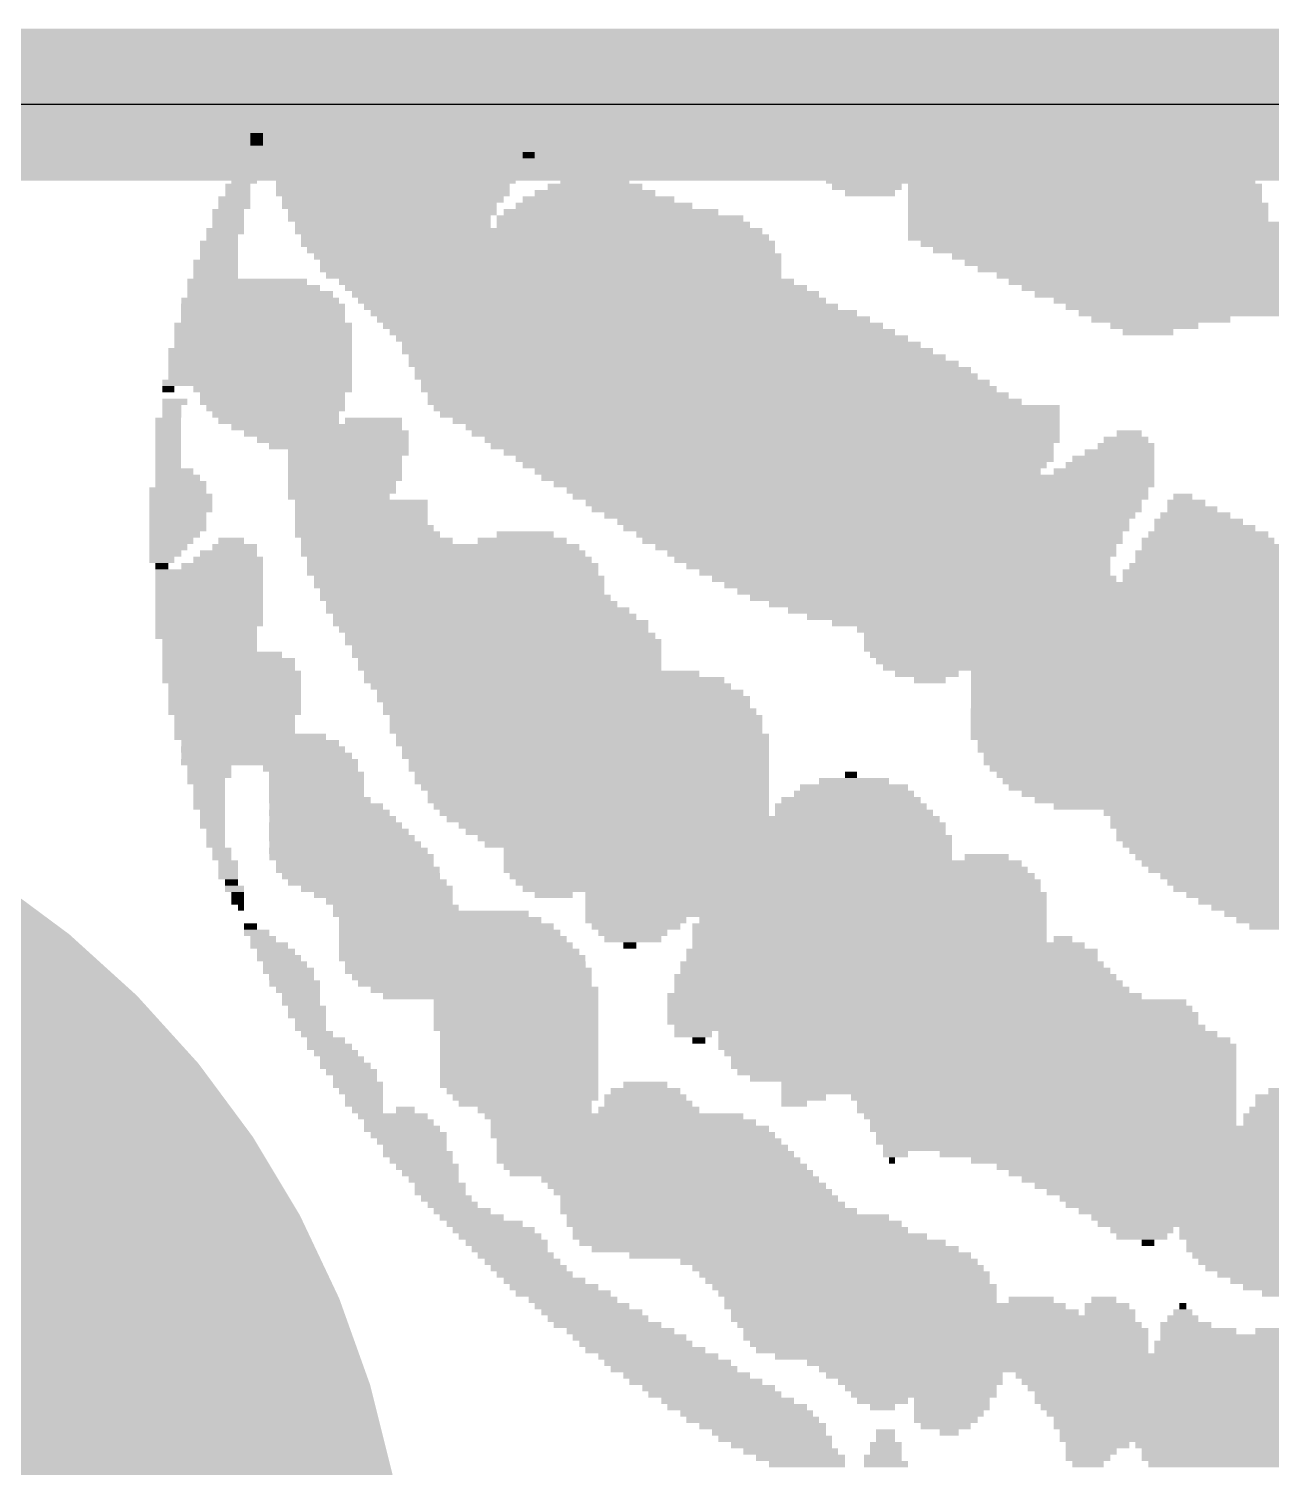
# Model space of a CAD drawing. Extents: x 0 to 53.3, y -0.3 to 28.3.
# Drawn here: x 27.59 to 31.75, y 20.839 to 25.654 of the extents above; entities that cross this region are included whole.
import ezdxf

# ---------------------------------------------------------------- set-up
doc = ezdxf.new("R2010")
doc.units = 0
for name, color, linetype in [('1', 12, 'CONTINUOUS'), ('16', 5, 'CONTINUOUS'), ('17', 110, 'CONTINUOUS'), ('20', 4, 'CONTINUOUS'), ('200', 132, 'CONTINUOUS')]:
    doc.layers.add(name, color=color, linetype=linetype)

# ---------------------------------------------------------------- blocks, each defined once
blk = doc.blocks.new('ROUNDP')
at = {"const_width": 0.5}
blk.add_lwpolyline([(0, -0.25, 1), (0, 0.25, 1), (0, -0.25)], format="xyb", dxfattribs=at)
blk = doc.blocks.new('RECT')
blk.add_solid([(-0.5, -0.5), (0.5, -0.5), (-0.5, 0.5), (0.5, 0.5)])

msp = doc.modelspace()

# ---------------------------------------------------------------- linework, layer by layer
at = {"layer": '1', "const_width": 0.508}
msp.add_lwpolyline([(0.254, 25.4), (51.562, 25.4)], dxfattribs=at)
at = {"layer": '1', "const_width": 1.016}
msp.add_lwpolyline([(25.7429, 17.5918, 1), (25.7429, 22.8242, 1), (25.7429, 17.5918)], format="xyb", dxfattribs=at)
at = {"layer": '16', "const_width": 0.508}
msp.add_lwpolyline([(0.254, 25.4), (51.562, 25.4)], dxfattribs=at)
at = {"layer": '20'}
msp.add_line((48.6, 25.4), (3.2, 25.4), dxfattribs=at)

# ---------------------------------------------------------------- block references
at = {"layer": '17', "xscale": 5.266, "yscale": 5.266}
msp.add_blockref('ROUNDP', (25.7429, 20.208), dxfattribs=at)
msp.add_blockref('ROUNDP', (25.7429, 20.208), dxfattribs=at)
at = {"layer": '200'}
for p, xscale, yscale in [((28.5648, 25.3788), 0.3404, 0.0211), ((28.9039, 25.3788), 0.0838, 0.0211), ((30.6705, 25.3788), 1.4173, 0.0211), ((28.5547, 25.3577), 0.3607, 0.0211), ((28.5547, 25.3365), 0.3607, 0.0213), ((28.8925, 25.3365), 0.2337, 0.0213), ((28.8938, 25.3577), 0.1905, 0.0211), ((30.7023, 25.3577), 1.3132, 0.0211), ((30.7556, 25.3365), 1.2065, 0.0213), ((28.3528, 25.2942), 0.0432, 0.0211), ((28.3528, 25.273), 0.0432, 0.0213), ((28.6918, 25.3153), 0.6756, 0.0211), ((28.7122, 25.2942), 0.635, 0.0211), ((28.7122, 25.273), 0.635, 0.0213), ((30.894, 25.2942), 1.397, 0.0211), ((30.9143, 25.273), 1.4376, 0.0213), ((30.7772, 25.3153), 1.1633, 0.0211), ((31.4744, 25.3153), 0.1905, 0.0211), ((28.3426, 25.2518), 0.0635, 0.0211), ((28.3426, 25.2307), 0.0635, 0.0211), ((28.7122, 25.2518), 0.635, 0.0211), ((28.7236, 25.2307), 0.6579, 0.0211), ((29.2633, 25.2307), 0.0406, 0.0211), ((30.9143, 25.2518), 1.4376, 0.0211), ((30.9359, 25.2307), 1.4402, 0.0211), ((28.3223, 25.2095), 0.0635, 0.0213), ((28.3223, 25.1883), 0.0635, 0.0211), ((28.7236, 25.2095), 0.6579, 0.0213), ((28.7236, 25.1883), 0.6579, 0.0211), ((29.1998, 25.1883), 0.127, 0.0211), ((29.2417, 25.2095), 0.0838, 0.0213), ((30.9461, 25.2095), 1.4605, 0.0213), ((30.9461, 25.1883), 1.4605, 0.0211), ((28.3108, 25.1672), 0.0864, 0.0211), ((28.3108, 25.146), 0.0864, 0.0213), ((28.8188, 25.1672), 0.8484, 0.0211), ((28.8188, 25.146), 0.8026, 0.0213), ((29.4856, 25.146), 0.2311, 0.0213), ((30.9664, 25.1672), 1.4605, 0.0211), ((30.9778, 25.146), 1.4376, 0.0213), ((28.2778, 25.0825), 0.1067, 0.0213), ((28.2893, 25.1248), 0.0838, 0.0211), ((28.2893, 25.1037), 0.0838, 0.0211), ((28.8087, 25.1248), 0.7823, 0.0211), ((28.8087, 25.1037), 0.7823, 0.0211), ((28.8087, 25.0825), 0.7417, 0.0213), ((29.497, 25.0825), 0.508, 0.0213), ((29.4856, 25.1037), 0.4039, 0.0211), ((29.4856, 25.1248), 0.3175, 0.0211), ((30.3962, 25.1248), 0.2337, 0.0211), ((30.4063, 25.1037), 0.1676, 0.0211), ((31.1264, 25.1248), 1.1862, 0.0211), ((31.1264, 25.1037), 1.1862, 0.0211), ((31.1264, 25.0825), 1.1862, 0.0213), ((28.2575, 25.0402), 0.1067, 0.0211), ((28.2778, 25.0613), 0.1067, 0.0211), ((28.7973, 25.0613), 0.7188, 0.0211), ((28.8074, 25.0402), 0.6985, 0.0211), ((29.5389, 25.0402), 0.7188, 0.0211), ((29.5161, 25.0613), 0.5918, 0.0211), ((31.1366, 25.0613), 1.2065, 0.0211), ((31.1366, 25.0402), 1.2065, 0.0211), ((28.2575, 25.019), 0.1067, 0.0213), ((28.2575, 24.9978), 0.1067, 0.0211), ((28.7973, 25.019), 0.6782, 0.0213), ((28.8087, 24.9978), 0.6553, 0.0211), ((29.5808, 24.9978), 0.8484, 0.0211), ((29.5694, 25.019), 0.8255, 0.0213), ((31.2852, 24.9978), 1.5037, 0.0211), ((31.1366, 25.019), 1.2065, 0.0213), ((28.227, 24.9343), 0.127, 0.0211), ((28.2473, 24.9767), 0.127, 0.0211), ((28.2372, 24.9555), 0.1067, 0.0213), ((29.2633, 24.9767), 1.5646, 0.0211), ((29.2849, 24.9555), 1.5672, 0.0213), ((29.2951, 24.9343), 1.5875, 0.0211), ((31.3055, 24.9767), 1.5443, 0.0211), ((31.3271, 24.9555), 1.5875, 0.0213), ((31.3703, 24.9343), 1.5875, 0.0211), ((28.227, 24.9132), 0.127, 0.0211), ((28.227, 24.892), 0.127, 0.0213), ((29.3053, 24.9132), 1.5672, 0.0211), ((29.3268, 24.892), 1.5646, 0.0213), ((31.4008, 24.9132), 1.5672, 0.0211), ((31.4427, 24.892), 1.524, 0.0213), ((28.2156, 24.8708), 0.1499, 0.0211), ((28.2156, 24.8497), 0.1499, 0.0211), ((29.337, 24.8708), 1.5443, 0.0211), ((29.337, 24.8497), 1.5443, 0.0211), ((31.4757, 24.8708), 1.5037, 0.0211), ((31.4973, 24.8497), 1.4605, 0.0211), ((28.321, 24.8073), 0.4013, 0.0211), ((28.2156, 24.8285), 0.1499, 0.0213), ((29.3472, 24.8285), 1.524, 0.0213), ((29.3903, 24.8073), 1.524, 0.0211), ((31.5392, 24.8285), 1.4173, 0.0213), ((31.5595, 24.8073), 1.3767, 0.0211), ((28.3642, 24.7438), 0.5283, 0.0211), ((28.3426, 24.7862), 0.4445, 0.0211), ((28.3642, 24.765), 0.4877, 0.0213), ((29.4221, 24.7862), 1.5469, 0.0211), ((29.4538, 24.765), 1.5646, 0.0213), ((29.4754, 24.7438), 1.5672, 0.0211), ((31.5913, 24.7862), 1.3538, 0.0211), ((31.6128, 24.765), 1.3106, 0.0213), ((31.6446, 24.7438), 1.2471, 0.0211), ((28.3743, 24.7227), 0.5486, 0.0211), ((28.3743, 24.7015), 0.5486, 0.0213), ((29.5059, 24.7227), 1.5875, 0.0211), ((29.5491, 24.7015), 1.6281, 0.0213), ((31.6649, 24.7227), 1.2065, 0.0211), ((31.6865, 24.7015), 1.1633, 0.0213), ((28.3743, 24.6592), 0.5944, 0.0211), ((28.3743, 24.6803), 0.5486, 0.0211), ((29.5808, 24.6803), 1.651, 0.0211), ((29.6126, 24.6592), 1.6739, 0.0211), ((31.3804, 24.6803), 0.4648, 0.0211), ((31.3588, 24.6592), 0.2946, 0.0211), ((28.3743, 24.638), 0.5944, 0.0213), ((28.3743, 24.6168), 0.5944, 0.0211), ((29.6443, 24.638), 1.6916, 0.0213), ((29.6761, 24.6168), 1.7145, 0.0211), ((31.3373, 24.638), 0.1702, 0.0213), ((28.3642, 24.5745), 0.6147, 0.0213), ((28.3642, 24.5533), 0.6147, 0.0211), ((28.3743, 24.5957), 0.5944, 0.0211), ((29.7078, 24.5957), 1.7374, 0.0211), ((29.7282, 24.5745), 1.778, 0.0213), ((29.7612, 24.5533), 1.7983, 0.0211), ((28.3642, 24.5322), 0.6147, 0.0211), ((28.3642, 24.511), 0.6147, 0.0213), ((29.7828, 24.5322), 1.8415, 0.0211), ((29.8133, 24.511), 1.8618, 0.0213), ((28.354, 24.4687), 0.635, 0.0211), ((28.3642, 24.4898), 0.6147, 0.0211), ((29.8247, 24.4898), 1.8847, 0.0211), ((29.8552, 24.4687), 1.905, 0.0211), ((28.0568, 24.4475), 0.0406, 0.0213), ((28.0784, 24.4052), 0.0838, 0.0211), ((28.4061, 24.4475), 0.5309, 0.0213), ((28.4061, 24.4263), 0.4851, 0.0211), ((28.4061, 24.4052), 0.4851, 0.0211), ((29.8666, 24.4475), 1.9279, 0.0213), ((29.8983, 24.4263), 1.9456, 0.0211), ((29.9199, 24.4052), 1.9888, 0.0211), ((28.0683, 24.384), 0.0635, 0.0213), ((28.0683, 24.3628), 0.0635, 0.0211), ((28.4163, 24.384), 0.4648, 0.0213), ((28.4163, 24.3628), 0.4242, 0.0211), ((29.9936, 24.384), 2.0955, 0.0213), ((30.0038, 24.3628), 2.0752, 0.0211), ((28.0568, 24.3417), 0.0864, 0.0211), ((28.0568, 24.3205), 0.0864, 0.0213), ((28.4264, 24.3417), 0.4039, 0.0211), ((28.5534, 24.3205), 0.5715, 0.0213), ((28.7439, 24.3417), 0.1905, 0.0211), ((30.0253, 24.3417), 2.032, 0.0211), ((30.0469, 24.3205), 1.9888, 0.0213), ((28.0568, 24.2993), 0.0864, 0.0211), ((28.0568, 24.2782), 0.0864, 0.0211), ((28.5864, 24.2993), 0.5512, 0.0211), ((28.608, 24.2782), 0.508, 0.0211), ((30.0571, 24.2993), 1.9685, 0.0211), ((30.0787, 24.2782), 1.9253, 0.0211), ((31.2636, 24.2782), 0.1499, 0.0211), ((31.2738, 24.2993), 0.0838, 0.0211), ((28.0568, 24.257), 0.0864, 0.0213), ((28.0568, 24.2358), 0.0864, 0.0211), ((28.0568, 24.2147), 0.0864, 0.0211), ((28.6283, 24.257), 0.4674, 0.0213), ((28.6601, 24.2358), 0.4039, 0.0211), ((28.6487, 24.2147), 0.381, 0.0211), ((30.0787, 24.257), 1.8847, 0.0213), ((30.1003, 24.2358), 1.8415, 0.0211), ((30.1206, 24.2147), 1.8009, 0.0211), ((31.2217, 24.2147), 0.2743, 0.0211), ((31.242, 24.2358), 0.2337, 0.0211), ((31.2636, 24.257), 0.1905, 0.0213), ((28.0568, 24.1935), 0.0864, 0.0213), ((28.0772, 24.1723), 0.127, 0.0211), ((28.6487, 24.1935), 0.381, 0.0213), ((28.6487, 24.1723), 0.381, 0.0211), ((30.1206, 24.1935), 1.7551, 0.0213), ((30.1308, 24.1723), 1.6942, 0.0211), ((31.1899, 24.1723), 0.3378, 0.0211), ((31.2103, 24.1935), 0.2972, 0.0213), ((28.0886, 24.1512), 0.1499, 0.0211), ((28.0988, 24.13), 0.1702, 0.0213), ((28.6385, 24.13), 0.3607, 0.0213), ((28.6487, 24.1512), 0.381, 0.0211), ((30.3327, 24.1512), 2.0523, 0.0211), ((30.353, 24.13), 2.0117, 0.0213), ((28.0886, 24.1088), 0.1905, 0.0211), ((28.0988, 24.0877), 0.2108, 0.0211), ((28.0988, 24.0665), 0.2108, 0.0213), ((28.6385, 24.1088), 0.3607, 0.0211), ((28.6283, 24.0877), 0.3404, 0.0211), ((28.7033, 24.0665), 0.4445, 0.0213), ((30.3644, 24.1088), 1.9482, 0.0211), ((30.3746, 24.0877), 1.9279, 0.0211), ((30.3848, 24.0665), 1.8618, 0.0213), ((31.4655, 24.0665), 0.127, 0.0213), ((31.4541, 24.0877), 0.0635, 0.0211), ((28.0886, 24.0242), 0.1905, 0.0211), ((28.0988, 24.0453), 0.2108, 0.0211), ((28.7033, 24.0453), 0.4445, 0.0211), ((28.7033, 24.0242), 0.4445, 0.0211), ((30.3949, 24.0453), 1.8415, 0.0211), ((30.4063, 24.0242), 1.778, 0.0211), ((31.496, 24.0242), 0.2337, 0.0211), ((31.4858, 24.0453), 0.1676, 0.0211), ((28.0886, 24.003), 0.1905, 0.0213), ((28.0886, 23.9818), 0.1905, 0.0211), ((28.7033, 24.003), 0.4445, 0.0213), ((28.7134, 23.9818), 0.4648, 0.0211), ((30.4178, 24.003), 1.7145, 0.0213), ((30.4279, 23.9818), 1.6942, 0.0211), ((31.5074, 24.003), 0.2972, 0.0213), ((31.5278, 23.9818), 0.3378, 0.0211), ((28.0784, 23.9607), 0.1702, 0.0211), ((28.067, 23.9395), 0.1473, 0.0213), ((28.2677, 23.9395), 0.0864, 0.0213), ((28.7236, 23.9607), 0.4851, 0.0211), ((28.7553, 23.9395), 0.508, 0.0213), ((29.2417, 23.9395), 0.2972, 0.0213), ((29.2519, 23.9607), 0.1905, 0.0211), ((30.4381, 23.9607), 1.6281, 0.0211), ((30.4483, 23.9395), 1.6078, 0.0213), ((31.5379, 23.9395), 0.4445, 0.0213), ((31.5392, 23.9607), 0.4013, 0.0211), ((28.0568, 23.9183), 0.127, 0.0211), ((28.0467, 23.8972), 0.1067, 0.0211), ((28.0353, 23.876), 0.0838, 0.0213), ((28.2575, 23.876), 0.2337, 0.0213), ((28.2588, 23.8972), 0.1905, 0.0211), ((28.2791, 23.9183), 0.1499, 0.0211), ((28.9674, 23.9183), 0.9322, 0.0211), ((28.9776, 23.8972), 0.9525, 0.0211), ((28.9979, 23.876), 0.9525, 0.0213), ((30.4597, 23.9183), 1.5443, 0.0211), ((30.48, 23.8972), 1.5037, 0.0211), ((30.4813, 23.876), 1.4605, 0.0213), ((31.5709, 23.8972), 0.5512, 0.0211), ((31.5913, 23.876), 0.5918, 0.0213), ((31.5595, 23.9183), 0.4877, 0.0211), ((28.194, 23.8337), 0.3607, 0.0211), ((28.0353, 23.8548), 0.0432, 0.0211), ((28.2372, 23.8548), 0.2743, 0.0211), ((29.0093, 23.8548), 0.9754, 0.0211), ((29.0093, 23.8337), 0.9754, 0.0211), ((30.5016, 23.8548), 1.4199, 0.0211), ((30.5232, 23.8337), 1.3767, 0.0211), ((31.6014, 23.8337), 0.6985, 0.0211), ((31.6027, 23.8548), 0.6553, 0.0211), ((28.194, 23.8125), 0.3607, 0.0213), ((28.194, 23.7913), 0.3607, 0.0211), ((29.0309, 23.8125), 0.9728, 0.0213), ((29.0309, 23.7913), 0.9728, 0.0211), ((30.5549, 23.8125), 1.3538, 0.0213), ((30.9664, 23.7913), 2.0955, 0.0211), ((31.623, 23.8125), 0.7417, 0.0213), ((28.194, 23.7702), 0.3607, 0.0211), ((28.194, 23.749), 0.3607, 0.0213), ((29.0411, 23.7702), 0.9525, 0.0211), ((29.0513, 23.749), 0.9728, 0.0213), ((30.988, 23.7702), 2.0523, 0.0211), ((31.021, 23.749), 2.032, 0.0213), ((28.194, 23.7278), 0.3607, 0.0211), ((28.194, 23.7067), 0.3607, 0.0211), ((28.194, 23.6855), 0.3607, 0.0213), ((29.0728, 23.7278), 0.9754, 0.0211), ((29.0932, 23.7067), 1.016, 0.0211), ((29.116, 23.6855), 1.016, 0.0213), ((31.0629, 23.7278), 1.9888, 0.0211), ((31.0947, 23.7067), 1.9253, 0.0211), ((31.1264, 23.6855), 1.8618, 0.0213), ((28.194, 23.6643), 0.3607, 0.0211), ((28.1838, 23.6432), 0.3404, 0.0211), ((29.1363, 23.6643), 1.0566, 0.0211), ((29.1465, 23.6432), 1.0363, 0.0211), ((31.1899, 23.6643), 1.8212, 0.0211), ((31.2953, 23.6432), 1.8644, 0.0211), ((28.1838, 23.622), 0.3404, 0.0213), ((28.1953, 23.6008), 0.3175, 0.0211), ((29.1681, 23.622), 1.0389, 0.0213), ((29.1783, 23.6008), 1.0592, 0.0211), ((31.3271, 23.622), 1.8821, 0.0213), ((31.3487, 23.6008), 1.9253, 0.0211), ((28.1953, 23.5797), 0.3175, 0.0211), ((28.2372, 23.5585), 0.4013, 0.0213), ((28.2588, 23.5373), 0.4445, 0.0211), ((29.1897, 23.5797), 1.0363, 0.0211), ((29.1897, 23.5585), 1.0363, 0.0213), ((29.1998, 23.5373), 1.016, 0.0211), ((31.3588, 23.5797), 1.9456, 0.0211), ((31.3906, 23.5585), 1.9685, 0.0213), ((31.4109, 23.5373), 1.9685, 0.0211), ((28.2689, 23.495), 0.4648, 0.0213), ((28.2588, 23.5162), 0.4445, 0.0211), ((29.1998, 23.5162), 1.016, 0.0211), ((29.2735, 23.495), 1.1227, 0.0213), ((31.4223, 23.5162), 1.9456, 0.0211), ((30.5968, 23.495), 0.2134, 0.0213), ((31.5811, 23.495), 1.6739, 0.0213), ((28.2689, 23.4738), 0.4648, 0.0211), ((28.2791, 23.4527), 0.4445, 0.0211), ((29.3154, 23.4738), 1.2065, 0.0211), ((29.3383, 23.4527), 1.2065, 0.0211), ((30.607, 23.4738), 0.1067, 0.0211), ((31.5913, 23.4738), 1.6942, 0.0211), ((31.5913, 23.4527), 1.6942, 0.0211), ((28.2791, 23.4315), 0.4445, 0.0213), ((28.2791, 23.4103), 0.4445, 0.0211), ((29.3802, 23.4103), 1.2497, 0.0211), ((29.3688, 23.4315), 1.2268, 0.0213), ((31.6014, 23.4315), 1.7145, 0.0213), ((31.6014, 23.4103), 1.7145, 0.0211), ((28.2791, 23.3892), 0.4445, 0.0211), ((28.2791, 23.368), 0.4445, 0.0213), ((28.2791, 23.3468), 0.4039, 0.0211), ((29.3903, 23.3892), 1.2294, 0.0211), ((29.4005, 23.368), 1.2497, 0.0213), ((29.4221, 23.3468), 1.2471, 0.0211), ((31.6128, 23.368), 1.7374, 0.0213), ((31.6128, 23.3468), 1.7374, 0.0211), ((31.6014, 23.3892), 1.7145, 0.0211), ((28.2791, 23.3257), 0.4039, 0.0211), ((28.2791, 23.3045), 0.4039, 0.0213), ((29.4221, 23.3257), 1.2471, 0.0211), ((29.4221, 23.3045), 1.2471, 0.0213), ((31.6128, 23.3257), 1.7374, 0.0211), ((31.6128, 23.3045), 1.7374, 0.0213), ((28.3312, 23.2833), 0.508, 0.0211), ((28.3642, 23.2622), 0.5283, 0.0211), ((29.4437, 23.2833), 1.2497, 0.0211), ((29.4437, 23.2622), 1.2497, 0.0211), ((31.6128, 23.2833), 1.7374, 0.0211), ((31.6243, 23.2622), 1.7145, 0.0211), ((28.3743, 23.241), 0.5486, 0.0213), ((28.3858, 23.2198), 0.5715, 0.0211), ((29.4538, 23.241), 1.2294, 0.0213), ((29.4538, 23.2198), 1.2294, 0.0211), ((31.6243, 23.241), 1.7145, 0.0213), ((31.6344, 23.2198), 1.6942, 0.0211), ((28.3959, 23.1987), 0.5918, 0.0211), ((28.194, 23.1775), 0.1473, 0.0213), ((28.194, 23.1563), 0.1473, 0.0211), ((28.5331, 23.1775), 0.3175, 0.0213), ((28.5534, 23.1563), 0.3175, 0.0211), ((29.4653, 23.1987), 1.2065, 0.0211), ((29.4653, 23.1775), 1.2065, 0.0213), ((29.4754, 23.1563), 1.1862, 0.0211), ((30.3428, 23.1563), 0.0406, 0.0211), ((31.6344, 23.1987), 1.6942, 0.0211), ((31.6446, 23.1775), 1.6739, 0.0213), ((31.656, 23.1563), 1.651, 0.0211), ((28.1838, 23.1352), 0.127, 0.0211), ((28.194, 23.114), 0.1067, 0.0213), ((28.5534, 23.1352), 0.3175, 0.0211), ((28.5534, 23.114), 0.3175, 0.0213), ((29.4754, 23.1352), 1.1862, 0.0211), ((29.4856, 23.114), 1.1659, 0.0213), ((30.353, 23.114), 0.3607, 0.0213), ((30.353, 23.1352), 0.2337, 0.0211), ((31.6547, 23.1352), 1.6078, 0.0211), ((31.6649, 23.114), 1.5875, 0.0213), ((28.194, 23.0928), 0.1067, 0.0211), ((28.194, 23.0717), 0.1067, 0.0211), ((28.5534, 23.0928), 0.3175, 0.0211), ((28.5648, 23.0717), 0.3404, 0.0211), ((29.497, 23.0928), 1.143, 0.0211), ((29.497, 23.0717), 1.143, 0.0211), ((30.3428, 23.0717), 0.4674, 0.0211), ((30.353, 23.0928), 0.4013, 0.0211), ((31.8668, 23.0928), 1.905, 0.0211), ((31.9735, 23.0717), 2.032, 0.0211), ((28.194, 23.0505), 0.1067, 0.0213), ((28.2054, 23.0293), 0.0838, 0.0211), ((28.2054, 23.0082), 0.0838, 0.0211), ((28.5966, 23.0293), 0.4039, 0.0211), ((28.5852, 23.0505), 0.381, 0.0213), ((28.6068, 23.0082), 0.4242, 0.0211), ((29.5072, 23.0505), 1.1227, 0.0213), ((29.5173, 23.0293), 1.1024, 0.0211), ((29.8145, 23.0082), 1.651, 0.0211), ((30.3428, 23.0505), 0.508, 0.0213), ((30.353, 23.0293), 0.5283, 0.0211), ((32.0154, 23.0505), 1.9888, 0.0213), ((32.1094, 23.0293), 1.8415, 0.0211), ((32.1323, 23.0082), 1.8415, 0.0211), ((28.2054, 22.987), 0.0838, 0.0213), ((28.2156, 22.9658), 0.0635, 0.0211), ((28.6283, 22.9658), 0.4674, 0.0211), ((28.6169, 22.987), 0.4445, 0.0213), ((29.845, 22.987), 1.6307, 0.0213), ((29.8564, 22.9658), 1.6078, 0.0211), ((32.1323, 22.987), 1.8415, 0.0213), ((32.1526, 22.9658), 1.8415, 0.0211), ((28.2156, 22.9447), 0.0635, 0.0211), ((28.2156, 22.9235), 0.0635, 0.0213), ((28.6385, 22.9447), 0.4877, 0.0211), ((28.6487, 22.9235), 0.508, 0.0213), ((29.8869, 22.9447), 1.5875, 0.0211), ((29.8983, 22.9235), 1.5646, 0.0213), ((32.1526, 22.9447), 1.8415, 0.0211), ((32.1729, 22.9235), 1.8415, 0.0213), ((28.2359, 22.9023), 0.0635, 0.0211), ((28.2359, 22.8812), 0.0635, 0.0211), ((28.6601, 22.9023), 0.5309, 0.0211), ((28.6703, 22.8812), 0.5512, 0.0211), ((29.9301, 22.9023), 1.5011, 0.0211), ((29.9301, 22.8812), 1.5011, 0.0211), ((30.7975, 22.8812), 0.1473, 0.0211), ((32.1843, 22.9023), 1.8186, 0.0211), ((32.2059, 22.8812), 1.8212, 0.0211), ((28.2575, 22.86), 0.066, 0.0213), ((28.2575, 22.8388), 0.066, 0.0211), ((28.2575, 22.8177), 0.066, 0.0211), ((28.6817, 22.86), 0.5283, 0.0213), ((28.6918, 22.8388), 0.5486, 0.0211), ((28.702, 22.8177), 0.5283, 0.0211), ((30.0469, 22.86), 1.7348, 0.0213), ((30.0571, 22.8388), 1.7551, 0.0211), ((30.0787, 22.8177), 1.7577, 0.0211), ((32.2263, 22.86), 1.8212, 0.0213), ((31.6446, 22.8388), 0.6121, 0.0211), ((31.6649, 22.8177), 0.5715, 0.0211), ((28.2689, 22.7965), 0.0432, 0.0213), ((28.2791, 22.7753), 0.0635, 0.0211), ((28.7236, 22.7965), 0.5309, 0.0213), ((28.7553, 22.7753), 0.508, 0.0211), ((30.099, 22.7965), 1.7577, 0.0213), ((30.1104, 22.7753), 1.7348, 0.0211), ((31.6662, 22.7965), 0.5283, 0.0213), ((31.6662, 22.7753), 0.4877, 0.0211), ((28.2893, 22.7542), 0.0432, 0.0211), ((28.2893, 22.733), 0.0432, 0.0213), ((28.7769, 22.7542), 0.4648, 0.0211), ((28.7973, 22.733), 0.4242, 0.0213), ((29.3472, 22.7542), 0.127, 0.0211), ((30.226, 22.7542), 1.5443, 0.0211), ((30.226, 22.733), 1.5443, 0.0213), ((31.6763, 22.7542), 0.4216, 0.0211), ((31.6967, 22.733), 0.381, 0.0213), ((28.3007, 22.7118), 0.0203, 0.0211), ((28.8188, 22.7118), 0.4216, 0.0211), ((28.9357, 22.6907), 0.6553, 0.0211), ((30.226, 22.7118), 1.5443, 0.0211), ((30.226, 22.6907), 1.5443, 0.0211), ((31.7081, 22.7118), 0.3175, 0.0211), ((31.7195, 22.6907), 0.254, 0.0211), ((28.3324, 22.6483), 0.0432, 0.0211), ((28.3528, 22.6272), 0.0838, 0.0211), ((28.9674, 22.6695), 0.6782, 0.0213), ((28.9992, 22.6272), 0.7417, 0.0211), ((28.9878, 22.6483), 0.7188, 0.0211), ((29.6227, 22.6695), 0.3378, 0.0213), ((29.6227, 22.6483), 0.2972, 0.0211), ((29.6126, 22.6272), 0.2311, 0.0211), ((30.4051, 22.6483), 1.1862, 0.0211), ((30.4051, 22.6272), 1.1862, 0.0211), ((30.4165, 22.6695), 1.1633, 0.0213), ((31.7284, 22.6695), 0.1905, 0.0213), ((31.7398, 22.6483), 0.127, 0.0211), ((28.3743, 22.606), 0.0864, 0.0213), ((28.3947, 22.5848), 0.127, 0.0211), ((29.0093, 22.606), 0.762, 0.0213), ((29.0195, 22.5848), 0.7823, 0.0211), ((29.6126, 22.606), 0.1905, 0.0213), ((29.6024, 22.5848), 0.0432, 0.0211), ((30.4051, 22.606), 1.1862, 0.0213), ((30.4686, 22.5848), 1.3132, 0.0211), ((31.0528, 22.606), 0.0635, 0.0213), ((28.4175, 22.5637), 0.127, 0.0211), ((28.4277, 22.5425), 0.1473, 0.0213), ((29.0309, 22.5637), 0.8052, 0.0211), ((29.0411, 22.5425), 0.8255, 0.0213), ((30.48, 22.5637), 1.3767, 0.0211), ((30.48, 22.5425), 1.3767, 0.0213), ((28.448, 22.5213), 0.1473, 0.0211), ((28.4594, 22.5002), 0.1702, 0.0211), ((28.4696, 22.479), 0.1499, 0.0213), ((29.0614, 22.5002), 0.8255, 0.0211), ((29.0513, 22.5213), 0.8052, 0.0211), ((29.0728, 22.479), 0.8026, 0.0213), ((30.4914, 22.479), 1.4808, 0.0213), ((30.4914, 22.5002), 1.4402, 0.0211), ((30.48, 22.5213), 1.4173, 0.0211), ((28.4798, 22.4578), 0.1702, 0.0211), ((28.4912, 22.4367), 0.1473, 0.0211), ((29.083, 22.4578), 0.7823, 0.0211), ((29.116, 22.4367), 0.762, 0.0211), ((30.5016, 22.4578), 1.5011, 0.0211), ((30.513, 22.4367), 1.524, 0.0211), ((28.5013, 22.4155), 0.127, 0.0213), ((28.5013, 22.3943), 0.127, 0.0211), ((29.1363, 22.4155), 0.7214, 0.0213), ((29.2214, 22.3943), 0.5512, 0.0211), ((30.5219, 22.4155), 1.5875, 0.0213), ((30.5968, 22.3943), 1.7374, 0.0211), ((28.5217, 22.3732), 0.127, 0.0211), ((28.5217, 22.352), 0.127, 0.0213), ((29.2214, 22.3732), 0.5512, 0.0211), ((29.2214, 22.352), 0.5512, 0.0213), ((30.607, 22.3732), 1.7577, 0.0211), ((30.6172, 22.352), 1.778, 0.0213), ((28.5331, 22.3308), 0.1041, 0.0211), ((28.5331, 22.3097), 0.1041, 0.0211), ((28.5547, 22.2885), 0.1067, 0.0213), ((29.2214, 22.3308), 0.5512, 0.0211), ((29.2214, 22.3097), 0.5512, 0.0211), ((29.2316, 22.2885), 0.5309, 0.0213), ((30.6172, 22.3308), 1.778, 0.0211), ((30.64, 22.3097), 1.778, 0.0211), ((29.8145, 22.2885), 0.127, 0.0213), ((30.734, 22.2885), 1.6713, 0.0213), ((28.5966, 22.2462), 0.1499, 0.0211), ((28.5852, 22.2673), 0.127, 0.0211), ((29.2316, 22.2673), 0.5309, 0.0211), ((29.2316, 22.2462), 0.5309, 0.0211), ((29.8336, 22.2673), 0.0432, 0.0211), ((30.7556, 22.2673), 1.7145, 0.0211), ((30.7658, 22.2462), 1.7348, 0.0211), ((28.6182, 22.225), 0.1473, 0.0213), ((28.6385, 22.2038), 0.1473, 0.0211), ((29.2316, 22.225), 0.5309, 0.0213), ((29.2316, 22.2038), 0.5309, 0.0211), ((30.7759, 22.225), 1.7145, 0.0213), ((30.7873, 22.2038), 1.6916, 0.0211), ((28.6499, 22.1827), 0.1702, 0.0211), ((28.6703, 22.1615), 0.1702, 0.0213), ((28.6817, 22.1403), 0.1473, 0.0211), ((29.2316, 22.1827), 0.5309, 0.0211), ((29.2316, 22.1615), 0.5309, 0.0213), ((29.2316, 22.1403), 0.5309, 0.0211), ((30.7873, 22.1827), 1.6916, 0.0211), ((30.7975, 22.1615), 1.6713, 0.0213), ((30.8191, 22.1403), 1.6281, 0.0211), ((28.6918, 22.1192), 0.1676, 0.0211), ((28.702, 22.098), 0.1473, 0.0213), ((29.2316, 22.1192), 0.5309, 0.0211), ((29.243, 22.098), 0.508, 0.0213), ((29.6545, 22.098), 0.2337, 0.0213), ((29.6545, 22.1192), 0.1473, 0.0211), ((30.8712, 22.1192), 1.524, 0.0211), ((30.8712, 22.098), 1.524, 0.0213), ((31.877, 22.098), 0.2743, 0.0213), ((28.7122, 22.0768), 0.127, 0.0211), ((28.7122, 22.0557), 0.127, 0.0211), ((29.2532, 22.0768), 0.4877, 0.0211), ((29.2519, 22.0557), 0.4445, 0.0211), ((29.6545, 22.0768), 0.2743, 0.0211), ((29.6647, 22.0557), 0.2946, 0.0211), ((30.1841, 22.0768), 0.1499, 0.0211), ((30.1523, 22.0557), 0.0864, 0.0211), ((30.988, 22.0768), 1.2903, 0.0211), ((30.9982, 22.0557), 1.27, 0.0211), ((31.8668, 22.0768), 0.3404, 0.0211), ((31.8668, 22.0557), 0.3404, 0.0211), ((28.7236, 22.0345), 0.1041, 0.0213), ((28.8087, 22.0133), 0.2337, 0.0211), ((28.8506, 22.0345), 0.0635, 0.0213), ((29.2837, 22.0345), 0.381, 0.0213), ((29.5491, 22.0133), 0.8661, 0.0211), ((29.6659, 22.0345), 0.3378, 0.0213), ((30.9982, 22.0345), 1.27, 0.0213), ((31.0096, 22.0133), 1.2471, 0.0211), ((31.8567, 22.0133), 0.4013, 0.0211), ((31.8567, 22.0345), 0.3607, 0.0213), ((28.829, 21.9922), 0.2337, 0.0211), ((28.8392, 21.971), 0.254, 0.0213), ((28.862, 21.9498), 0.254, 0.0211), ((29.5808, 21.9922), 0.889, 0.0211), ((29.6024, 21.971), 0.9322, 0.0213), ((29.6126, 21.9498), 0.9525, 0.0211), ((31.0198, 21.9922), 1.2268, 0.0211), ((31.4008, 21.971), 1.9888, 0.0213), ((31.4109, 21.9498), 1.9685, 0.0211), ((31.8567, 21.9922), 0.4013, 0.0211), ((28.8722, 21.9287), 0.2337, 0.0211), ((28.8823, 21.9075), 0.2134, 0.0213), ((29.6329, 21.9287), 0.9525, 0.0211), ((29.6443, 21.9075), 0.9754, 0.0213), ((31.4109, 21.9287), 1.9685, 0.0211), ((31.5176, 21.9075), 2.1361, 0.0213), ((28.8925, 21.8863), 0.2337, 0.0211), ((28.9039, 21.8652), 0.2108, 0.0211), ((29.6545, 21.8863), 0.9957, 0.0211), ((29.6647, 21.8652), 1.016, 0.0211), ((30.4914, 21.8863), 0.0838, 0.0211), ((30.48, 21.8652), 0.0203, 0.0211), ((31.6446, 21.8863), 2.0091, 0.0211), ((31.7183, 21.8652), 1.9482, 0.0211), ((28.9243, 21.844), 0.2108, 0.0213), ((28.9344, 21.8228), 0.1905, 0.0211), ((29.6875, 21.844), 1.016, 0.0213), ((29.7078, 21.8228), 1.016, 0.0211), ((31.7716, 21.844), 1.8821, 0.0213), ((31.8135, 21.8228), 1.8847, 0.0211), ((28.9458, 21.8017), 0.1676, 0.0211), ((28.9674, 21.7805), 0.1702, 0.0213), ((28.9674, 21.7593), 0.1702, 0.0211), ((29.7713, 21.8017), 0.9296, 0.0211), ((29.7929, 21.7805), 0.9322, 0.0213), ((29.8133, 21.7593), 0.9322, 0.0211), ((31.8453, 21.8017), 1.8618, 0.0211), ((31.8668, 21.7805), 1.8186, 0.0213), ((31.8986, 21.7593), 1.8009, 0.0211), ((28.9878, 21.7382), 0.1702, 0.0211), ((29.0093, 21.717), 0.1676, 0.0213), ((29.8348, 21.7382), 0.9296, 0.0211), ((29.8463, 21.717), 0.9525, 0.0213), ((31.9202, 21.7382), 1.7577, 0.0211), ((31.9405, 21.717), 1.7577, 0.0213), ((29.0411, 21.6958), 0.1905, 0.0211), ((29.0728, 21.6747), 0.2134, 0.0211), ((29.8666, 21.6958), 0.9931, 0.0211), ((29.9301, 21.6747), 1.0795, 0.0211), ((32.1742, 21.6958), 2.1387, 0.0211), ((32.5234, 21.6747), 2.7508, 0.0211), ((29.116, 21.6535), 0.254, 0.0213), ((29.1465, 21.6323), 0.2743, 0.0211), ((29.1681, 21.6112), 0.2769, 0.0211), ((29.9517, 21.6535), 1.1227, 0.0213), ((29.972, 21.6323), 1.1227, 0.0211), ((30.0038, 21.6112), 1.1862, 0.0211), ((32.5438, 21.6535), 2.7508, 0.0213), ((31.3169, 21.6323), 0.2108, 0.0211), ((31.3169, 21.6112), 0.1702, 0.0211), ((32.6923, 21.6323), 2.4994, 0.0211), ((32.7025, 21.6112), 2.5197, 0.0211), ((29.1897, 21.59), 0.2743, 0.0213), ((29.1998, 21.5688), 0.254, 0.0211), ((30.0469, 21.59), 1.2268, 0.0213), ((30.0888, 21.5688), 1.2294, 0.0211), ((31.3373, 21.59), 0.0432, 0.0213), ((32.8625, 21.59), 2.794, 0.0213), ((32.8625, 21.5688), 2.794, 0.0211), ((29.2202, 21.5477), 0.254, 0.0211), ((29.243, 21.5265), 0.254, 0.0213), ((30.1727, 21.5477), 1.143, 0.0211), ((30.2692, 21.5265), 0.9957, 0.0213), ((32.8612, 21.5477), 2.7508, 0.0211), ((32.8612, 21.5265), 2.7102, 0.0213), ((29.2633, 21.5053), 0.254, 0.0211), ((29.2837, 21.4842), 0.254, 0.0211), ((30.2997, 21.5053), 0.9754, 0.0211), ((30.3213, 21.4842), 0.9728, 0.0211), ((32.8625, 21.5053), 2.667, 0.0211), ((31.9088, 21.4842), 0.6782, 0.0211), ((29.3167, 21.463), 0.2743, 0.0213), ((29.3484, 21.4418), 0.2972, 0.0211), ((29.3789, 21.4207), 0.3175, 0.0211), ((30.3314, 21.463), 0.9525, 0.0213), ((30.3543, 21.4418), 0.9525, 0.0211), ((30.3644, 21.4207), 0.9322, 0.0211), ((31.8249, 21.463), 0.4242, 0.0213), ((31.8249, 21.4418), 0.3378, 0.0211), ((31.8351, 21.4207), 0.2311, 0.0211), ((29.4119, 21.3995), 0.2972, 0.0213), ((29.4424, 21.3783), 0.3175, 0.0211), ((30.3746, 21.3995), 0.9119, 0.0213), ((30.4902, 21.3783), 1.143, 0.0211), ((30.9461, 21.3995), 0.1499, 0.0213), ((31.2001, 21.3783), 0.1499, 0.0211), ((31.1899, 21.3995), 0.0838, 0.0213), ((31.4541, 21.3783), 0.0229, 0.0211), ((29.4754, 21.3572), 0.3378, 0.0211), ((29.4958, 21.336), 0.3378, 0.0213), ((30.5232, 21.3572), 1.1633, 0.0211), ((30.6184, 21.336), 1.3538, 0.0213), ((31.2103, 21.3572), 0.1702, 0.0211), ((31.4541, 21.336), 0.1041, 0.0213), ((31.4541, 21.3572), 0.0635, 0.0211), ((29.5275, 21.3148), 0.3607, 0.0211), ((29.5707, 21.2937), 0.3607, 0.0211), ((30.6388, 21.3148), 1.3538, 0.0211), ((30.6603, 21.2937), 1.3564, 0.0211), ((31.4642, 21.3148), 0.1702, 0.0211), ((31.5062, 21.2937), 0.254, 0.0211), ((31.8237, 21.2937), 0.254, 0.0211), ((29.6012, 21.2725), 0.381, 0.0213), ((29.6227, 21.2513), 0.3785, 0.0211), ((29.6545, 21.2302), 0.4013, 0.0211), ((30.6603, 21.2725), 1.3564, 0.0213), ((30.6718, 21.2513), 1.3335, 0.0211), ((30.6819, 21.2302), 1.3132, 0.0211), ((31.6763, 21.2513), 0.635, 0.0211), ((31.6763, 21.2302), 0.635, 0.0211), ((31.6763, 21.2725), 0.5944, 0.0213), ((29.6977, 21.209), 0.4013, 0.0213), ((29.7294, 21.1878), 0.4242, 0.0211), ((31.0515, 21.209), 1.9253, 0.0213), ((31.1163, 21.1878), 1.8415, 0.0211), ((29.7498, 21.1667), 0.4242, 0.0211), ((29.7929, 21.1455), 0.4242, 0.0213), ((31.1468, 21.1667), 1.8212, 0.0211), ((30.5549, 21.1455), 0.5918, 0.0213), ((31.5608, 21.1455), 1.3335, 0.0213), ((29.8234, 21.1243), 0.4445, 0.0211), ((29.8666, 21.1032), 0.4445, 0.0211), ((29.8869, 21.082), 0.4445, 0.0213), ((30.5753, 21.1243), 0.5512, 0.0211), ((30.5765, 21.1032), 0.508, 0.0211), ((30.5867, 21.082), 0.4877, 0.0213), ((31.6865, 21.1243), 1.5443, 0.0211), ((32.1729, 21.1032), 2.4765, 0.0211), ((32.164, 21.082), 2.413, 0.0213), ((29.9301, 21.0608), 0.4445, 0.0211), ((29.9618, 21.0397), 0.4674, 0.0211), ((30.4483, 21.0608), 0.1702, 0.0211), ((30.4483, 21.0397), 0.0838, 0.0211), ((30.6807, 21.0608), 0.254, 0.0211), ((30.6807, 21.0397), 0.254, 0.0211), ((32.1424, 21.0608), 2.3698, 0.0211), ((32.131, 21.0397), 2.3063, 0.0211), ((29.9936, 21.0185), 0.4445, 0.0213), ((30.0139, 20.9973), 0.4445, 0.0211), ((30.6603, 20.9973), 0.2134, 0.0211), ((30.6705, 21.0185), 0.2337, 0.0213), ((32.1208, 21.0185), 2.2454, 0.0213), ((32.1107, 20.9973), 2.1793, 0.0211), ((30.0469, 20.9762), 0.4242, 0.0211), ((30.0685, 20.955), 0.381, 0.0213), ((30.4584, 20.955), 0.0635, 0.0213), ((30.6603, 20.9762), 0.1676, 0.0211), ((30.6718, 20.955), 0.0635, 0.0213), ((32.0891, 20.9762), 2.1361, 0.0211), ((32.0891, 20.955), 2.0955, 0.0213), ((30.0888, 20.9338), 0.381, 0.0211), ((30.1104, 20.9127), 0.3378, 0.0211), ((30.1409, 20.8915), 0.3175, 0.0213), ((30.4597, 20.9127), 0.1067, 0.0211), ((30.4597, 20.8915), 0.1067, 0.0213), ((30.4584, 20.9338), 0.0635, 0.0211), ((31.9723, 20.9338), 1.8618, 0.0211), ((31.1683, 20.9127), 0.2134, 0.0211), ((31.1468, 20.8915), 0.1702, 0.0213), ((32.0891, 20.9127), 1.5875, 0.0211), ((31.877, 20.8915), 1.1227, 0.0213), ((30.1739, 20.8703), 0.2972, 0.0211), ((30.1955, 20.8492), 0.254, 0.0211), ((30.4495, 20.8703), 0.127, 0.0211), ((30.4597, 20.8492), 0.1473, 0.0211), ((31.1366, 20.8703), 0.1499, 0.0211), ((31.1366, 20.8492), 0.1041, 0.0211), ((31.8668, 20.8703), 1.1024, 0.0211), ((31.8668, 20.8492), 1.0566, 0.0211)]:
    msp.add_blockref('RECT', p, dxfattribs=dict(at, xscale=xscale, yscale=yscale))

doc.saveas('drawing.dxf')
